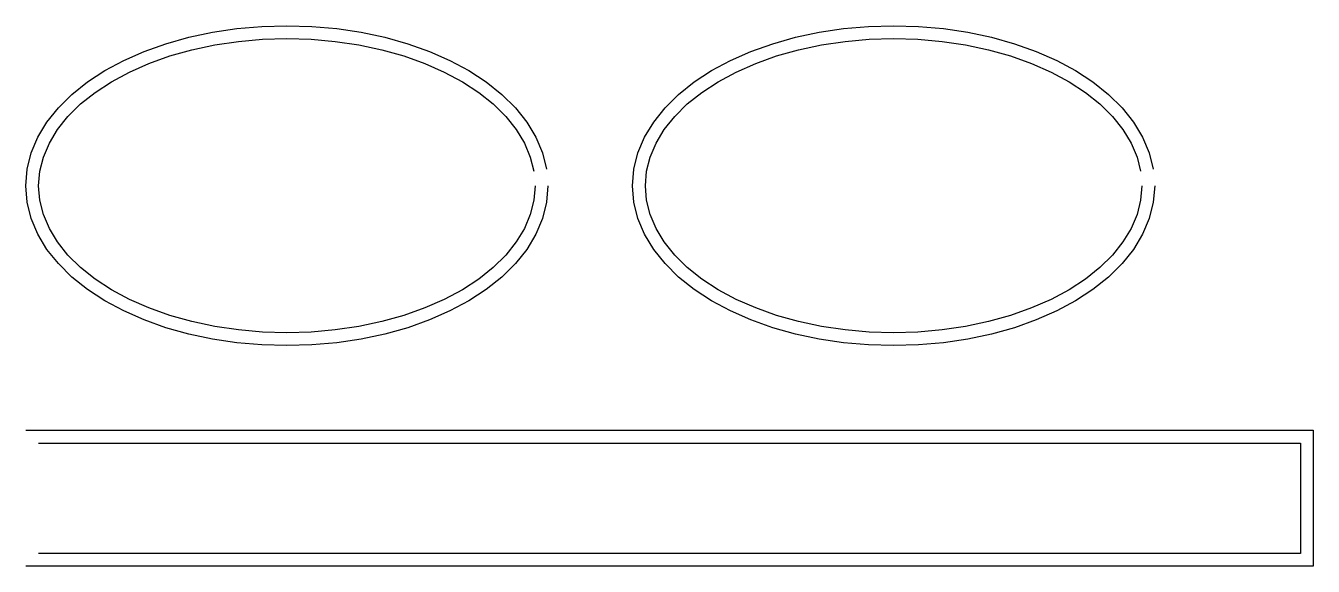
# Model space of a CAD drawing. Header units: millimetres. Extents: x -7 to 693, y -287 to 7.
import ezdxf

# ---------------------------------------------------------------- set-up
doc = ezdxf.new("R2010")
doc.units = ezdxf.units.MM

msp = doc.modelspace()

# ---------------------------------------------------------------- linework, layer by layer
for points in [[(277.024, -80), (276.2789, -88.988), (274.0648, -97.8331), (270.439, -106.4109), (265.4799, -114.6241), (259.2736, -122.4001), (251.9069, -129.6835), (243.4658, -136.4281), (234.0375, -142.5925), (223.7122, -148.1382), (212.5851, -153.0285), (200.757, -157.2297), (188.3345, -160.7114), (175.4295, -163.4477), (162.1583, -165.4176), (148.641, -166.6058), (135, -167.003), (121.359, -166.6058), (107.8417, -165.4176), (94.5705, -163.4477), (81.6655, -160.7114), (69.243, -157.2297), (57.4149, -153.0285), (46.2878, -148.1382), (35.9625, -142.5925), (26.5342, -136.4281), (18.0931, -129.6835), (10.7264, -122.4001), (4.5201, -114.6241), (-0.439, -106.4109), (-4.0648, -97.8331), (-6.2789, -88.988), (-7.024, -80), (-6.2789, -71.012), (-4.0648, -62.1669), (-0.439, -53.5891), (4.5201, -45.3759), (10.7264, -37.5999), (18.0931, -30.3165), (26.5342, -23.5719), (35.9625, -17.4075), (46.2878, -11.8618), (57.4149, -6.9715), (69.243, -2.7703), (81.6655, 0.7114), (94.5705, 3.4477), (107.8417, 5.4176), (121.359, 6.6058), (135, 7.003), (148.641, 6.6058), (162.1583, 5.4176), (175.4295, 3.4477), (188.3345, 0.7114), (200.757, -2.7703), (212.5851, -6.9715), (223.7122, -11.8618), (234.0375, -17.4075), (243.4658, -23.5719), (251.9069, -30.3165), (259.2736, -37.5999), (265.4799, -45.3759), (270.439, -53.5891), (274.0648, -62.1669), (276.2789, -71.012)], [(607.024, -80), (606.2789, -88.988), (604.0648, -97.8331), (600.439, -106.4109), (595.4799, -114.6241), (589.2736, -122.4001), (581.9069, -129.6835), (573.4658, -136.4281), (564.0375, -142.5925), (553.7122, -148.1382), (542.5851, -153.0285), (530.757, -157.2297), (518.3345, -160.7114), (505.4295, -163.4477), (492.1583, -165.4176), (478.641, -166.6058), (465, -167.003), (451.359, -166.6058), (437.8417, -165.4176), (424.5705, -163.4477), (411.6655, -160.7114), (399.243, -157.2297), (387.4149, -153.0285), (376.2878, -148.1382), (365.9625, -142.5925), (356.5342, -136.4281), (348.0931, -129.6835), (340.7264, -122.4001), (334.5201, -114.6241), (329.561, -106.4109), (325.9352, -97.8331), (323.7211, -88.988), (322.976, -80), (323.7211, -71.012), (325.9352, -62.1669), (329.561, -53.5891), (334.5201, -45.3759), (340.7264, -37.5999), (348.0931, -30.3165), (356.5342, -23.5719), (365.9625, -17.4075), (376.2878, -11.8618), (387.4149, -6.9715), (399.243, -2.7703), (411.6655, 0.7114), (424.5705, 3.4477), (437.8417, 5.4176), (451.359, 6.6058), (465, 7.003), (478.641, 6.6058), (492.1583, 5.4176), (505.4295, 3.4477), (518.3345, 0.7114), (530.757, -2.7703), (542.5851, -6.9715), (553.7122, -11.8618), (564.0375, -17.4075), (573.4658, -23.5719), (581.9069, -30.3165), (589.2736, -37.5999), (595.4799, -45.3759), (600.439, -53.5891), (604.0648, -62.1669), (606.2789, -71.012)], [(270, -80), (269.3499, -87.8414), (267.406, -95.6072), (264.1869, -103.2228), (259.7237, -110.6147), (254.0594, -117.7117), (247.2484, -124.4456), (239.3564, -130.7515), (230.4594, -136.5685), (220.6431, -141.8408), (210.002, -146.5176), (198.6386, -150.5537), (186.6623, -153.9104), (174.1884, -156.5552), (161.3372, -158.4628), (148.2323, -159.6148), (135, -160), (121.7677, -159.6148), (108.6628, -158.4628), (95.8116, -156.5552), (83.3377, -153.9104), (71.3614, -150.5537), (59.998, -146.5176), (49.3569, -141.8408), (39.5406, -136.5685), (30.6436, -130.7515), (22.7516, -124.4456), (15.9406, -117.7117), (10.2763, -110.6147), (5.8131, -103.2228), (2.594, -95.6072), (0.6501, -87.8414), (0, -80), (0.6501, -72.1586), (2.594, -64.3928), (5.8131, -56.7772), (10.2763, -49.3853), (15.9406, -42.2883), (22.7516, -35.5544), (30.6436, -29.2485), (39.5406, -23.4315), (49.3569, -18.1592), (59.998, -13.4824), (71.3614, -9.4463), (83.3377, -6.0896), (95.8116, -3.4448), (108.6628, -1.5372), (121.7677, -0.3852), (135, 0), (148.2323, -0.3852), (161.3372, -1.5372), (174.1884, -3.4448), (186.6623, -6.0896), (198.6386, -9.4463), (210.002, -13.4824), (220.6431, -18.1592), (230.4594, -23.4315), (239.3564, -29.2485), (247.2484, -35.5544), (254.0594, -42.2883), (259.7237, -49.3853), (264.1869, -56.7772), (267.406, -64.3928), (269.3499, -72.1586)], [(600, -80), (599.3499, -87.8414), (597.406, -95.6072), (594.1869, -103.2228), (589.7237, -110.6147), (584.0594, -117.7117), (577.2484, -124.4456), (569.3564, -130.7515), (560.4594, -136.5685), (550.6431, -141.8408), (540.002, -146.5176), (528.6386, -150.5537), (516.6623, -153.9104), (504.1884, -156.5552), (491.3372, -158.4628), (478.2323, -159.6148), (465, -160), (451.7677, -159.6148), (438.6628, -158.4628), (425.8116, -156.5552), (413.3377, -153.9104), (401.3614, -150.5537), (389.998, -146.5176), (379.3569, -141.8408), (369.5406, -136.5685), (360.6436, -130.7515), (352.7516, -124.4456), (345.9406, -117.7117), (340.2763, -110.6147), (335.8131, -103.2228), (332.594, -95.6072), (330.6501, -87.8414), (330, -80), (330.6501, -72.1586), (332.594, -64.3928), (335.8131, -56.7772), (340.2763, -49.3853), (345.9406, -42.2883), (352.7516, -35.5544), (360.6436, -29.2485), (369.5406, -23.4315), (379.3569, -18.1592), (389.998, -13.4824), (401.3614, -9.4463), (413.3377, -6.0896), (425.8116, -3.4448), (438.6628, -1.5372), (451.7677, -0.3852), (465, 0), (478.2323, -0.3852), (491.3372, -1.5372), (504.1884, -3.4448), (516.6623, -6.0896), (528.6386, -9.4463), (540.002, -13.4824), (550.6431, -18.1592), (560.4594, -23.4315), (569.3564, -29.2485), (577.2484, -35.5544), (584.0594, -42.2883), (589.7237, -49.3853), (594.1869, -56.7772), (597.406, -64.3928), (599.3499, -72.1586)], [(-7, -213), (693.2631, -213), (693.2631, -287), (-7, -287)], [(0, -220), (686.2631, -220), (686.2631, -280), (0, -280)]]:
    msp.add_lwpolyline(points)

doc.saveas('drawing.dxf')
